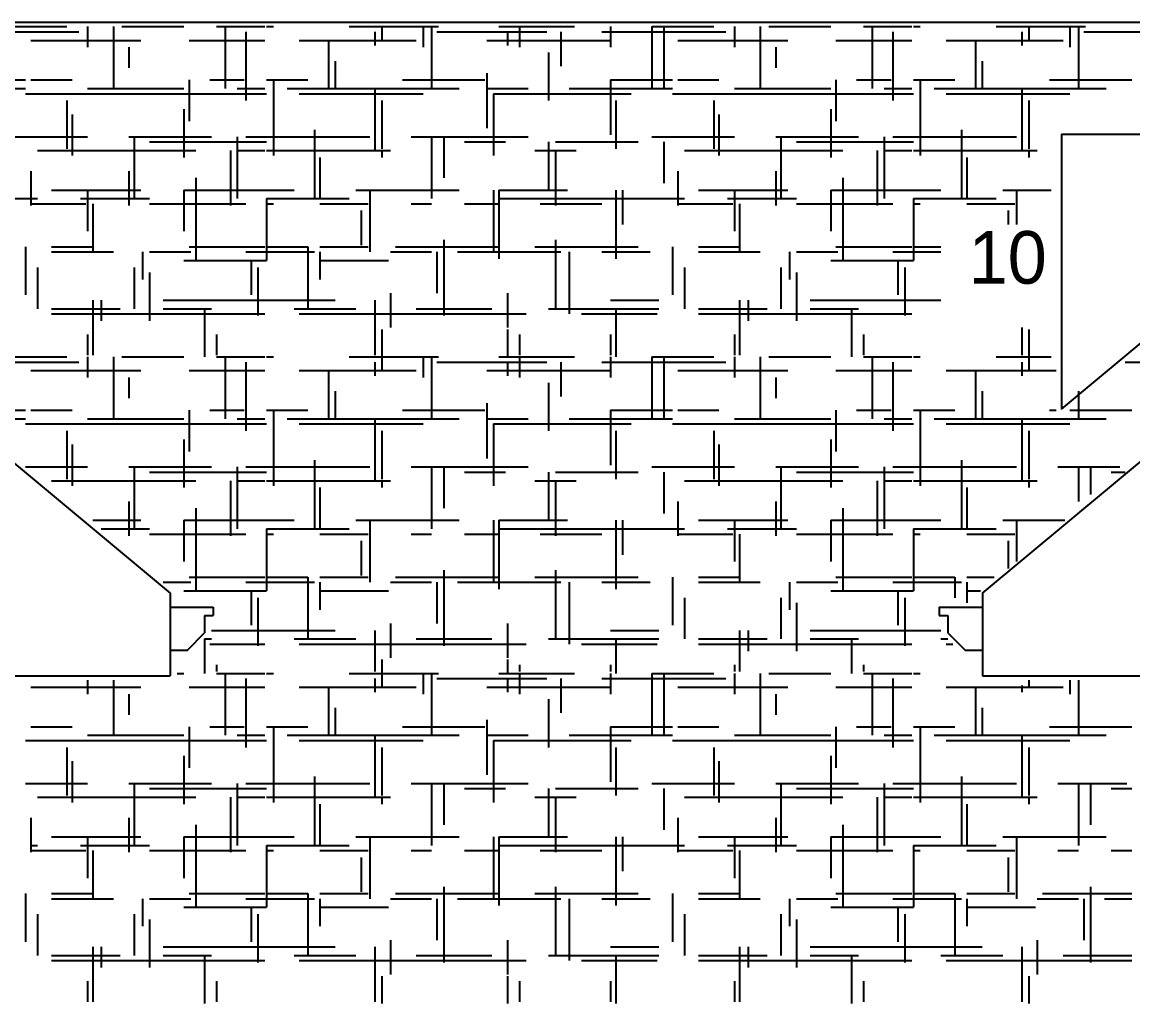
# Model space of a CAD drawing. Extents: x -68 to 403, y -1 to 301.
# Drawn here: x 59.6 to 140.3, y 223.4 to 294.6 of the extents above; entities that cross this region are included whole.
import ezdxf

# ---------------------------------------------------------------- set-up
doc = ezdxf.new("R2010")
doc.units = 0
for name, color, linetype in [('LAYER_15', 15, 'CONTINUOUS'), ('LAYER_2', 2, 'CONTINUOUS'), ('LAYER_4', 4, 'CONTINUOUS')]:
    doc.layers.add(name, color=color, linetype=linetype)

msp = doc.modelspace()

# ---------------------------------------------------------------- linework, layer by layer
at = {"layer": 'LAYER_15'}
for p, q in [((54.743, 293.93), (63.743, 293.93)), ((58.368, 294.305), (62.868, 294.305)), ((64.368, 294.305), (64.368, 292.805)), ((66.243, 294.305), (66.243, 289.805)), ((66.868, 294.305), (71.368, 294.305)), ((73.743, 294.305), (77.243, 294.305)), ((74.368, 294.305), (74.368, 289.805)), ((75.868, 293.93), (75.868, 288.93)), ((77.368, 294.305), (77.868, 294.305)), ((83.368, 294.305), (89.868, 294.305)), ((85.243, 293.93), (85.243, 292.93)), ((85.743, 294.305), (85.743, 293.305)), ((88.743, 294.305), (88.743, 292.805)), ((89.368, 294.305), (89.368, 289.805)), ((89.743, 293.93), (97.743, 293.93)), ((94.243, 294.305), (99.743, 294.305)), ((94.868, 293.93), (94.868, 292.93)), ((95.743, 294.305), (95.743, 292.805)), ((98.743, 293.93), (98.743, 291.43)), ((101.743, 293.93), (110.743, 293.93)), ((102.368, 294.305), (102.368, 292.805)), ((105.368, 294.305), (109.868, 294.305)), ((105.368, 294.305), (105.368, 289.805)), ((106.243, 294.305), (106.243, 289.805)), ((111.368, 294.305), (111.368, 292.805)), ((113.243, 294.305), (113.243, 289.805)), ((113.868, 294.305), (118.368, 294.305)), ((120.743, 294.305), (124.243, 294.305)), ((121.368, 294.305), (121.368, 289.805)), ((122.868, 293.93), (122.868, 288.93)), ((124.368, 294.305), (124.868, 294.305)), ((130.368, 294.305), (136.868, 294.305)), ((132.243, 293.93), (132.243, 292.93)), ((132.743, 294.305), (132.743, 293.305)), ((135.743, 294.305), (135.743, 292.805)), ((136.368, 294.305), (136.368, 289.805)), ((136.743, 293.93), (144.743, 293.93)), ((60.243, 293.305), (68.243, 293.305)), ((71.743, 293.305), (77.243, 293.305)), ((79.743, 293.305), (88.243, 293.305)), ((81.868, 293.305), (81.868, 289.805)), ((93.368, 293.305), (102.368, 293.305)), ((107.243, 293.305), (115.243, 293.305)), ((118.743, 293.305), (124.243, 293.305)), ((126.743, 293.305), (135.243, 293.305)), ((128.868, 293.305), (128.868, 289.805)), ((67.368, 292.805), (67.368, 291.305)), ((97.868, 292.43), (97.868, 288.93)), ((114.368, 292.805), (114.368, 291.305)), ((82.368, 291.805), (82.368, 289.805)), ((129.368, 291.805), (129.368, 289.805)), ((93.368, 290.93), (93.368, 286.93)), ((52.368, 289.805), (59.868, 289.805)), ((55.368, 290.43), (59.868, 290.43)), ((60.243, 290.43), (63.243, 290.43)), ((64.368, 289.805), (71.368, 289.805)), ((71.743, 290.43), (71.743, 287.43)), ((73.243, 290.43), (75.743, 290.43)), ((75.243, 289.805), (77.243, 289.805)), ((77.368, 290.43), (80.368, 290.43)), ((77.868, 290.43), (77.868, 284.93)), ((78.868, 289.805), (91.368, 289.805)), ((85.243, 289.805), (85.243, 285.305)), ((87.243, 290.43), (93.243, 290.43)), ((93.368, 289.805), (96.368, 289.805)), ((99.368, 289.805), (106.868, 289.805)), ((102.368, 290.43), (106.868, 290.43)), ((102.368, 290.43), (102.368, 286.43)), ((107.243, 290.43), (110.243, 290.43)), ((111.368, 289.805), (118.368, 289.805)), ((118.743, 290.43), (118.743, 287.43)), ((120.243, 290.43), (122.743, 290.43)), ((122.243, 289.805), (124.243, 289.805)), ((124.368, 290.43), (127.368, 290.43)), ((124.868, 290.43), (124.868, 284.93)), ((125.868, 289.805), (138.368, 289.805)), ((132.243, 289.805), (132.243, 285.305)), ((134.243, 290.43), (140.243, 290.43)), ((59.868, 289.43), (77.368, 289.43)), ((62.868, 288.93), (62.868, 285.43)), ((79.743, 289.43), (88.743, 289.43)), ((85.743, 288.93), (85.743, 285.43)), ((93.868, 289.43), (103.868, 289.43)), ((93.868, 289.43), (93.868, 284.93)), ((102.743, 288.93), (102.743, 285.43)), ((106.868, 289.43), (124.368, 289.43)), ((109.868, 288.93), (109.868, 285.43)), ((126.743, 289.43), (135.743, 289.43)), ((132.743, 288.93), (132.743, 285.43)), ((71.368, 288.305), (71.368, 284.805)), ((118.368, 288.305), (118.368, 284.805)), ((63.243, 287.93), (63.243, 284.93)), ((110.243, 287.93), (110.243, 284.93)), ((80.868, 286.805), (80.868, 281.805)), ((127.868, 286.805), (127.868, 281.805)), ((58.368, 286.305), (64.368, 286.305)), ((67.368, 286.305), (73.368, 286.305)), ((67.743, 286.305), (67.743, 281.805)), ((68.868, 285.93), (77.368, 285.93)), ((75.243, 286.305), (75.243, 281.805)), ((75.868, 286.305), (77.368, 286.305)), ((77.368, 286.305), (84.868, 286.305)), ((87.868, 286.305), (96.368, 286.305)), ((89.368, 286.305), (89.368, 281.805)), ((90.243, 286.305), (90.243, 283.305)), ((91.743, 285.93), (94.743, 285.93)), ((97.868, 285.93), (97.868, 282.43)), ((98.368, 285.93), (104.368, 285.93)), ((105.368, 286.305), (111.368, 286.305)), ((106.243, 285.93), (106.243, 282.93)), ((114.368, 286.305), (120.368, 286.305)), ((114.743, 286.305), (114.743, 281.805)), ((115.868, 285.93), (124.368, 285.93)), ((122.243, 286.305), (122.243, 281.805)), ((122.868, 286.305), (124.368, 286.305)), ((124.368, 286.305), (131.868, 286.305)), ((60.743, 285.305), (72.243, 285.305)), ((74.743, 285.305), (74.743, 281.305)), ((75.243, 285.305), (77.243, 285.305)), ((77.368, 285.305), (86.368, 285.305)), ((85.743, 285.305), (85.743, 284.805)), ((96.868, 285.305), (99.868, 285.305)), ((98.368, 285.305), (98.368, 281.305)), ((107.743, 285.305), (119.243, 285.305)), ((121.743, 285.305), (121.743, 281.305)), ((122.243, 285.305), (124.243, 285.305)), ((124.368, 285.305), (133.368, 285.305)), ((132.743, 285.305), (132.743, 284.805)), ((81.243, 284.805), (81.243, 281.805)), ((128.243, 284.805), (128.243, 281.805)), ((60.243, 283.805), (60.243, 281.305)), ((67.368, 283.805), (67.368, 281.305)), ((72.243, 283.305), (72.243, 277.305)), ((107.243, 283.805), (107.243, 281.305)), ((114.368, 283.805), (114.368, 281.305)), ((119.243, 283.305), (119.243, 277.305)), ((61.743, 282.43), (68.243, 282.43)), ((64.368, 282.43), (64.368, 279.43)), ((71.368, 282.43), (77.368, 282.43)), ((71.368, 282.43), (71.368, 279.43)), ((77.368, 282.43), (79.368, 282.43)), ((83.868, 282.43), (91.368, 282.43)), ((84.868, 282.43), (84.868, 277.93)), ((93.868, 282.43), (93.868, 277.93)), ((94.243, 282.43), (99.243, 282.43)), ((94.243, 282.43), (94.243, 277.43)), ((102.743, 282.43), (102.743, 277.43)), ((103.243, 282.43), (103.243, 279.93)), ((108.743, 282.43), (115.243, 282.43)), ((111.368, 282.43), (111.368, 279.43)), ((118.368, 282.43), (124.368, 282.43)), ((118.368, 282.43), (118.368, 279.43)), ((124.368, 282.43), (126.368, 282.43)), ((130.868, 282.43), (134.368, 282.43)), ((131.868, 282.43), (131.868, 279.93)), ((47.243, 281.805), (60.743, 281.805)), ((63.868, 281.805), (68.868, 281.805)), ((77.368, 281.805), (83.368, 281.805)), ((77.368, 281.805), (77.368, 277.305)), ((94.243, 281.805), (107.743, 281.805)), ((110.868, 281.805), (115.868, 281.805)), ((124.368, 281.805), (130.368, 281.805)), ((124.368, 281.805), (124.368, 277.305)), ((60.243, 281.43), (64.243, 281.43)), ((64.743, 281.43), (64.743, 277.93)), ((68.868, 281.43), (75.868, 281.43)), ((77.368, 281.43), (77.868, 281.43)), ((81.243, 281.43), (84.743, 281.43)), ((84.243, 280.93), (84.243, 278.43)), ((87.868, 281.43), (89.368, 281.43)), ((91.743, 281.43), (94.243, 281.43)), ((97.243, 281.43), (101.743, 281.43)), ((107.243, 281.43), (111.243, 281.43)), ((111.743, 281.43), (111.743, 277.93)), ((115.868, 281.43), (122.868, 281.43)), ((124.368, 281.43), (124.868, 281.43)), ((128.243, 281.43), (131.743, 281.43)), ((131.243, 280.93), (131.243, 279.93)), ((90.243, 278.805), (90.243, 273.305)), ((98.368, 278.805), (98.368, 273.805)), ((59.868, 278.305), (59.868, 274.805)), ((61.743, 278.305), (64.743, 278.305)), ((61.743, 277.93), (66.243, 277.93)), ((68.368, 277.93), (68.368, 275.93)), ((68.868, 277.93), (71.868, 277.93)), ((71.743, 278.305), (77.243, 278.305)), ((75.868, 277.93), (77.368, 277.93)), ((77.368, 278.305), (80.368, 278.305)), ((77.368, 277.93), (80.868, 277.93)), ((80.368, 278.305), (80.368, 273.805)), ((81.243, 278.305), (84.743, 278.305)), ((81.243, 277.93), (81.243, 275.93)), ((86.368, 277.93), (89.368, 277.93)), ((86.743, 278.305), (94.243, 278.305)), ((89.743, 277.93), (89.743, 274.93)), ((91.243, 277.93), (98.743, 277.93)), ((96.868, 278.305), (104.368, 278.305)), ((99.368, 277.93), (99.368, 273.43)), ((101.743, 277.93), (105.243, 277.93)), ((106.868, 278.305), (106.868, 274.805)), ((108.743, 278.305), (111.743, 278.305)), ((108.743, 277.93), (113.243, 277.93)), ((115.368, 277.93), (115.368, 275.93)), ((115.868, 277.93), (118.868, 277.93)), ((118.743, 278.305), (124.243, 278.305)), ((122.868, 277.93), (124.368, 277.93)), ((124.368, 278.305), (126.368, 278.305)), ((124.368, 277.93), (126.368, 277.93)), ((60.743, 276.805), (60.743, 273.805)), ((67.743, 276.805), (67.743, 273.805)), ((71.368, 277.305), (77.368, 277.305)), ((76.243, 277.305), (76.243, 274.805)), ((76.743, 276.805), (76.743, 273.305)), ((81.243, 277.305), (86.243, 277.305)), ((107.743, 276.805), (107.743, 273.805)), ((114.743, 276.805), (114.743, 273.805)), ((118.368, 277.305), (124.368, 277.305)), ((123.243, 277.305), (123.243, 274.805)), ((123.743, 276.805), (123.743, 273.305)), ((68.868, 276.43), (68.868, 272.93)), ((115.868, 276.43), (115.868, 272.93)), ((64.743, 274.43), (64.743, 270.43)), ((65.368, 274.43), (65.368, 272.93)), ((69.868, 274.43), (77.368, 274.43)), ((77.368, 274.43), (82.368, 274.43)), ((85.243, 274.43), (85.243, 270.43)), ((86.368, 274.93), (86.368, 272.43)), ((94.868, 274.93), (94.868, 272.43)), ((102.368, 274.43), (105.868, 274.43)), ((111.743, 274.43), (111.743, 270.43)), ((112.368, 274.43), (112.368, 272.93)), ((116.868, 274.43), (124.368, 274.43)), ((124.368, 274.43), (126.368, 274.43)), ((61.743, 273.805), (66.743, 273.805)), ((69.868, 273.805), (73.368, 273.805)), ((72.868, 273.805), (72.868, 270.305)), ((79.368, 273.805), (83.868, 273.805)), ((88.243, 273.805), (93.743, 273.805)), ((97.868, 273.805), (105.868, 273.805)), ((102.743, 273.805), (102.743, 270.305)), ((108.743, 273.805), (113.743, 273.805)), ((116.868, 273.805), (120.368, 273.805)), ((119.868, 273.805), (119.868, 270.305)), ((61.743, 273.43), (77.243, 273.43)), ((79.743, 273.43), (96.243, 273.43)), ((100.243, 273.43), (105.743, 273.43)), ((108.743, 273.43), (124.243, 273.43)), ((64.368, 271.93), (64.368, 270.43)), ((73.743, 271.93), (73.743, 270.43)), ((85.743, 272.305), (85.743, 270.305)), ((94.868, 272.305), (94.868, 270.305)), ((95.743, 271.93), (95.743, 270.43)), ((102.368, 271.93), (102.368, 270.43)), ((111.368, 271.93), (111.368, 270.43)), ((120.743, 271.93), (120.743, 270.43)), ((132.243, 272.43), (132.243, 270.43)), ((132.743, 272.305), (132.743, 270.305)), ((58.368, 270.305), (62.868, 270.305)), ((64.368, 270.305), (64.368, 268.805)), ((66.243, 270.305), (66.243, 265.805)), ((66.868, 270.305), (71.368, 270.305)), ((73.743, 270.305), (77.243, 270.305)), ((74.368, 270.305), (74.368, 265.805)), ((77.368, 270.305), (77.868, 270.305)), ((83.368, 270.305), (89.868, 270.305)), ((85.743, 270.305), (85.743, 269.305)), ((88.743, 270.305), (88.743, 268.805)), ((89.368, 270.305), (89.368, 265.805)), ((94.243, 270.305), (99.743, 270.305)), ((95.743, 270.305), (95.743, 268.805)), ((102.368, 270.305), (102.368, 268.805)), ((105.368, 270.305), (109.868, 270.305)), ((105.368, 270.305), (105.368, 265.805)), ((106.243, 270.305), (106.243, 265.805)), ((111.368, 270.305), (111.368, 268.805)), ((113.243, 270.305), (113.243, 265.805)), ((113.868, 270.305), (118.368, 270.305)), ((120.743, 270.305), (124.243, 270.305)), ((121.368, 270.305), (121.368, 265.805)), ((124.368, 270.305), (124.868, 270.305)), ((130.368, 270.305), (134.368, 270.305)), ((132.743, 270.305), (132.743, 269.305)), ((54.743, 269.93), (63.743, 269.93)), ((75.868, 269.93), (75.868, 264.93)), ((85.243, 269.93), (85.243, 268.93)), ((89.743, 269.93), (97.743, 269.93)), ((94.868, 269.93), (94.868, 268.93)), ((98.743, 269.93), (98.743, 267.43)), ((101.743, 269.93), (110.743, 269.93)), ((122.868, 269.93), (122.868, 264.93)), ((132.243, 269.93), (132.243, 268.93)), ((139.743, 269.93), (144.743, 269.93)), ((60.243, 269.305), (68.243, 269.305)), ((67.368, 268.805), (67.368, 267.305)), ((71.743, 269.305), (77.243, 269.305)), ((79.743, 269.305), (88.243, 269.305)), ((81.868, 269.305), (81.868, 265.805)), ((93.368, 269.305), (102.368, 269.305)), ((107.243, 269.305), (115.243, 269.305)), ((114.368, 268.805), (114.368, 267.305)), ((118.743, 269.305), (124.243, 269.305)), ((126.743, 269.305), (134.743, 269.305)), ((128.868, 269.305), (128.868, 265.805)), ((97.868, 268.43), (97.868, 264.93)), ((82.368, 267.805), (82.368, 265.805)), ((129.368, 267.805), (129.368, 265.805)), ((136.368, 267.805), (136.368, 265.805)), ((55.368, 266.43), (59.868, 266.43)), ((60.243, 266.43), (63.243, 266.43)), ((71.743, 266.43), (71.743, 263.43)), ((73.243, 266.43), (75.743, 266.43)), ((77.368, 266.43), (80.368, 266.43)), ((77.868, 266.43), (77.868, 260.93)), ((87.243, 266.43), (93.243, 266.43)), ((93.368, 266.93), (93.368, 262.93)), ((102.368, 266.43), (106.868, 266.43)), ((102.368, 266.43), (102.368, 262.43)), ((107.243, 266.43), (110.243, 266.43)), ((118.743, 266.43), (118.743, 263.43)), ((120.243, 266.43), (122.743, 266.43)), ((124.368, 266.43), (127.368, 266.43)), ((124.868, 266.43), (124.868, 260.93)), ((134.243, 266.43), (134.743, 266.43)), ((135.743, 266.43), (140.243, 266.43)), ((55.868, 265.805), (59.868, 265.805)), ((64.368, 265.805), (71.368, 265.805)), ((75.243, 265.805), (77.243, 265.805)), ((78.868, 265.805), (91.368, 265.805)), ((85.243, 265.805), (85.243, 261.305)), ((93.368, 265.805), (96.368, 265.805)), ((99.368, 265.805), (106.868, 265.805)), ((111.368, 265.805), (118.368, 265.805)), ((122.243, 265.805), (124.243, 265.805)), ((125.868, 265.805), (138.368, 265.805)), ((132.243, 265.805), (132.243, 261.305)), ((59.868, 265.43), (77.368, 265.43)), ((62.868, 264.93), (62.868, 261.43)), ((79.743, 265.43), (88.743, 265.43)), ((85.743, 264.93), (85.743, 261.43)), ((93.868, 265.43), (103.868, 265.43)), ((93.868, 265.43), (93.868, 260.93)), ((102.743, 264.93), (102.743, 261.43)), ((106.868, 265.43), (124.368, 265.43)), ((109.868, 264.93), (109.868, 261.43)), ((126.743, 265.43), (135.743, 265.43)), ((132.743, 264.93), (132.743, 261.43)), ((63.243, 263.93), (63.243, 260.93)), ((71.368, 264.305), (71.368, 260.805)), ((110.243, 263.93), (110.243, 260.93)), ((118.368, 264.305), (118.368, 260.805)), ((59.868, 262.305), (64.368, 262.305)), ((67.368, 262.305), (73.368, 262.305)), ((67.743, 262.305), (67.743, 257.805)), ((75.243, 262.305), (75.243, 257.805)), ((75.868, 262.305), (77.368, 262.305)), ((77.368, 262.305), (84.868, 262.305)), ((80.868, 262.805), (80.868, 257.805)), ((87.868, 262.305), (96.368, 262.305)), ((89.368, 262.305), (89.368, 257.805)), ((90.243, 262.305), (90.243, 259.305)), ((105.368, 262.305), (111.368, 262.305)), ((114.368, 262.305), (120.368, 262.305)), ((114.743, 262.305), (114.743, 257.805)), ((122.243, 262.305), (122.243, 257.805)), ((122.868, 262.305), (124.368, 262.305)), ((124.368, 262.305), (131.868, 262.305)), ((127.868, 262.805), (127.868, 257.805)), ((134.868, 262.305), (139.368, 262.305)), ((136.368, 262.305), (136.368, 259.805)), ((137.243, 262.305), (137.243, 260.305)), ((68.868, 261.93), (77.368, 261.93)), ((91.743, 261.93), (94.743, 261.93)), ((97.868, 261.93), (97.868, 258.43)), ((98.368, 261.93), (104.368, 261.93)), ((106.243, 261.93), (106.243, 258.93)), ((115.868, 261.93), (124.368, 261.93)), ((138.743, 261.93), (139.743, 261.93)), ((61.743, 261.305), (72.243, 261.305)), ((74.743, 261.305), (74.743, 257.305)), ((75.243, 261.305), (77.243, 261.305)), ((77.368, 261.305), (86.368, 261.305)), ((81.243, 260.805), (81.243, 257.805)), ((85.743, 261.305), (85.743, 260.805)), ((96.868, 261.305), (99.868, 261.305)), ((98.368, 261.305), (98.368, 257.305)), ((107.743, 261.305), (119.243, 261.305)), ((121.743, 261.305), (121.743, 257.305)), ((122.243, 261.305), (124.243, 261.305)), ((124.368, 261.305), (133.368, 261.305)), ((128.243, 260.805), (128.243, 257.805)), ((132.743, 261.305), (132.743, 260.805)), ((67.368, 259.805), (67.368, 257.305)), ((107.243, 259.805), (107.243, 257.305)), ((114.368, 259.805), (114.368, 257.305)), ((72.243, 259.305), (72.243, 253.305)), ((119.243, 259.305), (119.243, 253.305)), ((64.743, 258.43), (68.243, 258.43)), ((71.368, 258.43), (77.368, 258.43)), ((71.368, 258.43), (71.368, 255.43)), ((77.368, 258.43), (79.368, 258.43)), ((83.868, 258.43), (91.368, 258.43)), ((84.868, 258.43), (84.868, 253.93)), ((93.868, 258.43), (93.868, 253.93)), ((94.243, 258.43), (99.243, 258.43)), ((94.243, 258.43), (94.243, 253.43)), ((102.743, 258.43), (102.743, 253.43)), ((103.243, 258.43), (103.243, 255.93)), ((108.743, 258.43), (115.243, 258.43)), ((111.368, 258.43), (111.368, 255.43)), ((118.368, 258.43), (124.368, 258.43)), ((118.368, 258.43), (118.368, 255.43)), ((124.368, 258.43), (126.368, 258.43)), ((130.868, 258.43), (135.368, 258.43)), ((131.868, 258.43), (131.868, 255.43)), ((65.368, 257.805), (68.868, 257.805)), ((68.868, 257.43), (75.868, 257.43)), ((77.368, 257.805), (83.368, 257.805)), ((77.368, 257.805), (77.368, 253.305)), ((77.368, 257.43), (77.868, 257.43)), ((81.243, 257.43), (84.743, 257.43)), ((87.868, 257.43), (89.368, 257.43)), ((91.743, 257.43), (94.243, 257.43)), ((94.243, 257.805), (107.743, 257.805)), ((97.243, 257.43), (101.743, 257.43)), ((107.243, 257.43), (111.243, 257.43)), ((110.868, 257.805), (115.868, 257.805)), ((111.743, 257.43), (111.743, 253.93)), ((115.868, 257.43), (122.868, 257.43)), ((124.368, 257.805), (130.368, 257.805)), ((124.368, 257.805), (124.368, 253.305)), ((124.368, 257.43), (124.868, 257.43)), ((128.243, 257.43), (131.743, 257.43)), ((84.243, 256.93), (84.243, 254.43)), ((131.243, 256.93), (131.243, 254.93)), ((71.743, 254.305), (77.243, 254.305)), ((77.368, 254.305), (80.368, 254.305)), ((80.368, 254.305), (80.368, 249.805)), ((81.243, 254.305), (84.743, 254.305)), ((86.743, 254.305), (94.243, 254.305)), ((90.243, 254.805), (90.243, 249.305)), ((96.868, 254.305), (104.368, 254.305)), ((98.368, 254.805), (98.368, 249.805)), ((106.868, 254.305), (106.868, 250.805)), ((108.743, 254.305), (111.743, 254.305)), ((118.743, 254.305), (124.243, 254.305)), ((124.368, 254.305), (127.368, 254.305)), ((127.368, 254.305), (127.368, 252.805)), ((128.243, 254.305), (130.243, 254.305)), ((69.868, 253.93), (71.868, 253.93)), ((75.868, 253.93), (77.368, 253.93)), ((77.368, 253.93), (80.868, 253.93)), ((81.243, 253.93), (81.243, 251.93)), ((86.368, 253.93), (89.368, 253.93)), ((89.743, 253.93), (89.743, 250.93)), ((91.243, 253.93), (98.743, 253.93)), ((99.368, 253.93), (99.368, 249.43)), ((101.743, 253.93), (105.243, 253.93)), ((108.743, 253.93), (113.243, 253.93)), ((115.368, 253.93), (115.368, 251.93)), ((115.868, 253.93), (118.868, 253.93)), ((122.868, 253.93), (124.368, 253.93)), ((124.368, 253.93), (127.868, 253.93)), ((128.243, 253.93), (128.243, 252.43)), ((71.368, 253.305), (77.368, 253.305)), ((76.243, 253.305), (76.243, 250.805)), ((76.743, 252.805), (76.743, 249.305)), ((81.243, 253.305), (86.243, 253.305)), ((107.743, 252.805), (107.743, 249.805)), ((114.743, 252.805), (114.743, 249.805)), ((118.368, 253.305), (124.368, 253.305)), ((123.243, 253.305), (123.243, 250.805)), ((123.743, 252.805), (123.743, 249.305)), ((128.243, 253.305), (129.243, 253.305)), ((115.868, 252.43), (115.868, 248.93)), ((86.368, 250.93), (86.368, 248.43)), ((94.868, 250.93), (94.868, 248.43)), ((73.368, 250.43), (77.368, 250.43)), ((77.368, 250.43), (82.368, 250.43)), ((85.243, 250.43), (85.243, 247.43)), ((102.368, 250.43), (105.868, 250.43)), ((111.743, 250.43), (111.743, 247.43)), ((112.368, 250.43), (112.368, 248.93)), ((116.868, 250.43), (124.368, 250.43)), ((124.368, 250.43), (126.368, 250.43)), ((72.868, 249.805), (73.368, 249.805)), ((72.868, 249.805), (72.868, 247.305)), ((73.243, 249.43), (77.243, 249.43)), ((79.368, 249.805), (83.868, 249.805)), ((79.743, 249.43), (96.243, 249.43)), ((88.243, 249.805), (93.743, 249.805)), ((97.868, 249.805), (105.868, 249.805)), ((100.243, 249.43), (105.743, 249.43)), ((102.743, 249.805), (102.743, 247.305)), ((108.743, 249.805), (113.743, 249.805)), ((108.743, 249.43), (124.243, 249.43)), ((116.868, 249.805), (120.368, 249.805)), ((119.868, 249.805), (119.868, 247.305)), ((126.368, 249.805), (126.868, 249.805)), ((126.743, 249.43), (127.243, 249.43)), ((73.743, 247.93), (73.743, 247.43)), ((85.743, 248.305), (85.743, 247.305)), ((94.868, 248.305), (94.868, 247.305)), ((95.743, 247.93), (95.743, 247.43)), ((102.368, 247.93), (102.368, 247.43)), ((111.368, 247.93), (111.368, 247.43)), ((120.743, 247.93), (120.743, 247.43)), ((70.868, 247.305), (71.368, 247.305)), ((73.743, 247.305), (77.243, 247.305)), ((74.368, 247.305), (74.368, 242.805)), ((75.868, 246.93), (75.868, 241.93)), ((77.368, 247.305), (77.868, 247.305)), ((83.368, 247.305), (89.868, 247.305)), ((85.243, 246.93), (85.243, 245.93)), ((85.743, 247.305), (85.743, 246.305)), ((88.743, 247.305), (88.743, 245.805)), ((89.368, 247.305), (89.368, 242.805)), ((89.743, 246.93), (97.743, 246.93)), ((94.243, 247.305), (99.743, 247.305)), ((94.868, 246.93), (94.868, 245.93)), ((95.743, 247.305), (95.743, 245.805)), ((98.743, 246.93), (98.743, 244.43)), ((101.743, 246.93), (110.743, 246.93)), ((102.368, 247.305), (102.368, 245.805)), ((105.368, 247.305), (109.868, 247.305)), ((105.368, 247.305), (105.368, 242.805)), ((106.243, 247.305), (106.243, 242.805)), ((111.368, 247.305), (111.368, 245.805)), ((113.243, 247.305), (113.243, 242.805)), ((113.868, 247.305), (118.368, 247.305)), ((120.743, 247.305), (124.243, 247.305)), ((121.368, 247.305), (121.368, 242.805)), ((122.868, 246.93), (122.868, 241.93)), ((124.368, 247.305), (124.868, 247.305)), ((60.243, 246.305), (68.243, 246.305)), ((64.368, 246.805), (64.368, 245.805)), ((66.243, 246.805), (66.243, 242.805)), ((71.743, 246.305), (77.243, 246.305)), ((79.743, 246.305), (88.243, 246.305)), ((81.868, 246.305), (81.868, 242.805)), ((93.368, 246.305), (102.368, 246.305)), ((107.243, 246.305), (115.243, 246.305)), ((118.743, 246.305), (124.243, 246.305)), ((126.743, 246.305), (135.243, 246.305)), ((128.868, 246.305), (128.868, 242.805)), ((132.243, 246.43), (132.243, 245.93)), ((132.743, 246.805), (132.743, 246.305)), ((135.743, 246.805), (135.743, 245.805)), ((136.368, 246.805), (136.368, 242.805)), ((67.368, 245.805), (67.368, 244.305)), ((97.868, 245.43), (97.868, 241.93)), ((114.368, 245.805), (114.368, 244.305)), ((82.368, 244.805), (82.368, 242.805)), ((129.368, 244.805), (129.368, 242.805)), ((93.368, 243.93), (93.368, 239.93)), ((60.243, 243.43), (63.243, 243.43)), ((71.743, 243.43), (71.743, 240.43)), ((73.243, 243.43), (75.743, 243.43)), ((77.368, 243.43), (80.368, 243.43)), ((77.868, 243.43), (77.868, 237.93)), ((87.243, 243.43), (93.243, 243.43)), ((102.368, 243.43), (106.868, 243.43)), ((102.368, 243.43), (102.368, 239.43)), ((107.243, 243.43), (110.243, 243.43)), ((118.743, 243.43), (118.743, 240.43)), ((120.243, 243.43), (122.743, 243.43)), ((124.368, 243.43), (127.368, 243.43)), ((124.868, 243.43), (124.868, 237.93)), ((134.243, 243.43), (140.243, 243.43)), ((59.868, 242.43), (77.368, 242.43)), ((64.368, 242.805), (71.368, 242.805)), ((75.243, 242.805), (77.243, 242.805)), ((78.868, 242.805), (91.368, 242.805)), ((79.743, 242.43), (88.743, 242.43)), ((85.243, 242.805), (85.243, 238.305)), ((93.368, 242.805), (96.368, 242.805)), ((93.868, 242.43), (103.868, 242.43)), ((93.868, 242.43), (93.868, 237.93)), ((99.368, 242.805), (106.868, 242.805)), ((106.868, 242.43), (124.368, 242.43)), ((111.368, 242.805), (118.368, 242.805)), ((122.243, 242.805), (124.243, 242.805)), ((125.868, 242.805), (138.368, 242.805)), ((126.743, 242.43), (135.743, 242.43)), ((132.243, 242.805), (132.243, 238.305)), ((62.868, 241.93), (62.868, 238.43)), ((71.368, 241.305), (71.368, 237.805)), ((85.743, 241.93), (85.743, 238.43)), ((102.743, 241.93), (102.743, 238.43)), ((109.868, 241.93), (109.868, 238.43)), ((118.368, 241.305), (118.368, 237.805)), ((132.743, 241.93), (132.743, 238.43)), ((63.243, 240.93), (63.243, 237.93)), ((110.243, 240.93), (110.243, 237.93)), ((80.868, 239.805), (80.868, 234.805)), ((127.868, 239.805), (127.868, 234.805)), ((59.868, 239.305), (64.368, 239.305)), ((67.368, 239.305), (73.368, 239.305)), ((67.743, 239.305), (67.743, 234.805)), ((68.868, 238.93), (77.368, 238.93)), ((75.243, 239.305), (75.243, 234.805)), ((75.868, 239.305), (77.368, 239.305)), ((77.368, 239.305), (84.868, 239.305)), ((87.868, 239.305), (96.368, 239.305)), ((89.368, 239.305), (89.368, 234.805)), ((90.243, 239.305), (90.243, 236.305)), ((91.743, 238.93), (94.743, 238.93)), ((97.868, 238.93), (97.868, 235.43)), ((98.368, 238.93), (104.368, 238.93)), ((105.368, 239.305), (111.368, 239.305)), ((106.243, 238.93), (106.243, 235.93)), ((114.368, 239.305), (120.368, 239.305)), ((114.743, 239.305), (114.743, 234.805)), ((115.868, 238.93), (124.368, 238.93)), ((122.243, 239.305), (122.243, 234.805)), ((122.868, 239.305), (124.368, 239.305)), ((124.368, 239.305), (131.868, 239.305)), ((134.868, 239.305), (139.868, 239.305)), ((136.368, 239.305), (136.368, 234.805)), ((137.243, 239.305), (137.243, 236.305)), ((138.743, 238.93), (140.243, 238.93)), ((60.743, 238.305), (72.243, 238.305)), ((74.743, 238.305), (74.743, 234.305)), ((75.243, 238.305), (77.243, 238.305)), ((77.368, 238.305), (86.368, 238.305)), ((85.743, 238.305), (85.743, 237.805)), ((96.868, 238.305), (99.868, 238.305)), ((98.368, 238.305), (98.368, 234.305)), ((107.743, 238.305), (119.243, 238.305)), ((121.743, 238.305), (121.743, 234.305)), ((122.243, 238.305), (124.243, 238.305)), ((124.368, 238.305), (133.368, 238.305)), ((132.743, 238.305), (132.743, 237.805)), ((81.243, 237.805), (81.243, 234.805)), ((128.243, 237.805), (128.243, 234.805)), ((60.243, 236.805), (60.243, 234.305)), ((67.368, 236.805), (67.368, 234.305)), ((107.243, 236.805), (107.243, 234.305)), ((114.368, 236.805), (114.368, 234.305)), ((72.243, 236.305), (72.243, 230.305)), ((119.243, 236.305), (119.243, 230.305)), ((60.243, 234.805), (60.743, 234.805)), ((61.743, 235.43), (68.243, 235.43)), ((63.868, 234.805), (68.868, 234.805)), ((64.368, 235.43), (64.368, 232.43)), ((71.368, 235.43), (77.368, 235.43)), ((71.368, 235.43), (71.368, 232.43)), ((77.368, 235.43), (79.368, 235.43)), ((77.368, 234.805), (83.368, 234.805)), ((77.368, 234.805), (77.368, 230.305)), ((83.868, 235.43), (91.368, 235.43)), ((84.868, 235.43), (84.868, 230.93)), ((93.868, 235.43), (93.868, 230.93)), ((94.243, 235.43), (99.243, 235.43)), ((94.243, 235.43), (94.243, 230.43)), ((94.243, 234.805), (107.743, 234.805)), ((102.743, 235.43), (102.743, 230.43)), ((103.243, 235.43), (103.243, 232.93)), ((108.743, 235.43), (115.243, 235.43)), ((110.868, 234.805), (115.868, 234.805)), ((111.368, 235.43), (111.368, 232.43)), ((118.368, 235.43), (124.368, 235.43)), ((118.368, 235.43), (118.368, 232.43)), ((124.368, 235.43), (126.368, 235.43)), ((124.368, 234.805), (130.368, 234.805)), ((124.368, 234.805), (124.368, 230.305)), ((130.868, 235.43), (138.368, 235.43)), ((131.868, 235.43), (131.868, 230.93)), ((60.243, 234.43), (64.243, 234.43)), ((64.743, 234.43), (64.743, 230.93)), ((68.868, 234.43), (75.868, 234.43)), ((77.368, 234.43), (77.868, 234.43)), ((81.243, 234.43), (84.743, 234.43)), ((87.868, 234.43), (89.368, 234.43)), ((91.743, 234.43), (94.243, 234.43)), ((97.243, 234.43), (101.743, 234.43)), ((107.243, 234.43), (111.243, 234.43)), ((111.743, 234.43), (111.743, 230.93)), ((115.868, 234.43), (122.868, 234.43)), ((124.368, 234.43), (124.868, 234.43)), ((128.243, 234.43), (131.743, 234.43)), ((134.868, 234.43), (136.368, 234.43)), ((138.743, 234.43), (140.243, 234.43)), ((84.243, 233.93), (84.243, 231.43)), ((131.243, 233.93), (131.243, 231.43)), ((90.243, 231.805), (90.243, 226.305)), ((98.368, 231.805), (98.368, 226.805)), ((137.243, 231.805), (137.243, 226.305)), ((59.868, 231.305), (59.868, 227.805)), ((61.743, 231.305), (64.743, 231.305)), ((61.743, 230.93), (66.243, 230.93)), ((68.368, 230.93), (68.368, 228.93)), ((68.868, 230.93), (71.868, 230.93)), ((71.743, 231.305), (77.243, 231.305)), ((75.868, 230.93), (77.368, 230.93)), ((77.368, 231.305), (80.368, 231.305)), ((77.368, 230.93), (80.868, 230.93)), ((80.368, 231.305), (80.368, 226.805)), ((81.243, 231.305), (84.743, 231.305)), ((81.243, 230.93), (81.243, 228.93)), ((86.368, 230.93), (89.368, 230.93)), ((86.743, 231.305), (94.243, 231.305)), ((89.743, 230.93), (89.743, 227.93)), ((91.243, 230.93), (98.743, 230.93)), ((96.868, 231.305), (104.368, 231.305)), ((99.368, 230.93), (99.368, 226.43)), ((101.743, 230.93), (105.243, 230.93)), ((106.868, 231.305), (106.868, 227.805)), ((108.743, 231.305), (111.743, 231.305)), ((108.743, 230.93), (113.243, 230.93)), ((115.368, 230.93), (115.368, 228.93)), ((115.868, 230.93), (118.868, 230.93)), ((118.743, 231.305), (124.243, 231.305)), ((122.868, 230.93), (124.368, 230.93)), ((124.368, 231.305), (127.368, 231.305)), ((124.368, 230.93), (127.868, 230.93)), ((127.368, 231.305), (127.368, 226.805)), ((128.243, 231.305), (131.743, 231.305)), ((128.243, 230.93), (128.243, 228.93)), ((133.368, 230.93), (136.368, 230.93)), ((133.743, 231.305), (140.243, 231.305)), ((136.743, 230.93), (136.743, 227.93)), ((138.243, 230.93), (140.243, 230.93)), ((71.368, 230.305), (77.368, 230.305)), ((76.243, 230.305), (76.243, 227.805)), ((81.243, 230.305), (86.243, 230.305)), ((118.368, 230.305), (124.368, 230.305)), ((123.243, 230.305), (123.243, 227.805)), ((128.243, 230.305), (133.243, 230.305)), ((60.743, 229.805), (60.743, 226.805)), ((67.743, 229.805), (67.743, 226.805)), ((68.868, 229.43), (68.868, 225.93)), ((76.743, 229.805), (76.743, 226.305)), ((107.743, 229.805), (107.743, 226.805)), ((114.743, 229.805), (114.743, 226.805)), ((115.868, 229.43), (115.868, 225.93)), ((123.743, 229.805), (123.743, 226.305)), ((86.368, 227.93), (86.368, 225.43)), ((94.868, 227.93), (94.868, 225.43)), ((133.368, 227.93), (133.368, 225.43)), ((61.743, 226.805), (66.743, 226.805)), ((64.743, 227.43), (64.743, 223.43)), ((65.368, 227.43), (65.368, 225.93)), ((69.868, 227.43), (77.368, 227.43)), ((69.868, 226.805), (73.368, 226.805)), ((72.868, 226.805), (72.868, 223.305)), ((77.368, 227.43), (82.368, 227.43)), ((79.368, 226.805), (83.868, 226.805)), ((85.243, 227.43), (85.243, 223.43)), ((88.243, 226.805), (93.743, 226.805)), ((97.868, 226.805), (105.868, 226.805)), ((102.368, 227.43), (105.868, 227.43)), ((102.743, 226.805), (102.743, 223.305)), ((108.743, 226.805), (113.743, 226.805)), ((111.743, 227.43), (111.743, 223.43)), ((112.368, 227.43), (112.368, 225.93)), ((116.868, 227.43), (124.368, 227.43)), ((116.868, 226.805), (120.368, 226.805)), ((119.868, 226.805), (119.868, 223.305)), ((124.368, 227.43), (129.368, 227.43)), ((126.368, 226.805), (130.868, 226.805)), ((132.243, 227.43), (132.243, 223.43)), ((135.243, 226.805), (140.243, 226.805)), ((61.743, 226.43), (77.243, 226.43)), ((79.743, 226.43), (96.243, 226.43)), ((100.243, 226.43), (105.743, 226.43)), ((108.743, 226.43), (124.243, 226.43)), ((126.743, 226.43), (140.243, 226.43)), ((85.743, 225.305), (85.743, 223.305)), ((94.868, 225.305), (94.868, 223.305)), ((132.743, 225.305), (132.743, 223.305)), ((64.368, 224.93), (64.368, 223.43)), ((73.743, 224.93), (73.743, 223.43)), ((95.743, 224.93), (95.743, 223.43)), ((102.368, 224.93), (102.368, 223.43)), ((111.368, 224.93), (111.368, 223.43)), ((120.743, 224.93), (120.743, 223.43))]:
    msp.add_line(p, q, dxfattribs=at)
at = {"layer": 'LAYER_2'}
for p, q in [((-63.75, 294.625), (402.5, 294.625)), ((30.25, 286.562), (70.375, 253.125)), ((129.375, 253.125), (169.531, 286.588)), ((135.125, 286.5), (159.125, 286.5)), ((135.125, 286.5), (135.125, 266.5)), ((135.125, 266.5), (159.125, 286.5)), ((31.225, 285.75), (70.375, 253.125)), ((129.375, 253.125), (168.525, 285.75)), ((70.375, 253.125), (70.375, 247.125)), ((129.375, 253.125), (129.375, 247.125)), ((70.375, 252.125), (73.5, 252.125)), ((73.5, 252.125), (73.5, 251.5)), ((126.25, 252.125), (126.25, 251.5)), ((126.25, 252.125), (129.375, 252.125)), ((72.875, 251.5), (72.875, 250.25)), ((72.875, 251.5), (73.5, 251.5)), ((126.25, 251.5), (126.875, 251.5)), ((126.875, 251.5), (126.875, 250.25)), ((71.625, 249), (72.875, 250.25)), ((126.875, 250.25), (128.125, 249)), ((70.375, 249), (71.625, 249)), ((128.125, 249), (129.375, 249)), ((58.375, 247.125), (70.375, 247.125)), ((129.375, 247.125), (141.375, 247.125))]:
    msp.add_line(p, q, dxfattribs=at)

# ---------------------------------------------------------------- texts
at = {"layer": 'LAYER_4'}
msp.add_text('10', height=3.8205, dxfattribs=at).set_placement((128.375, 275.625))

doc.saveas('drawing.dxf')
